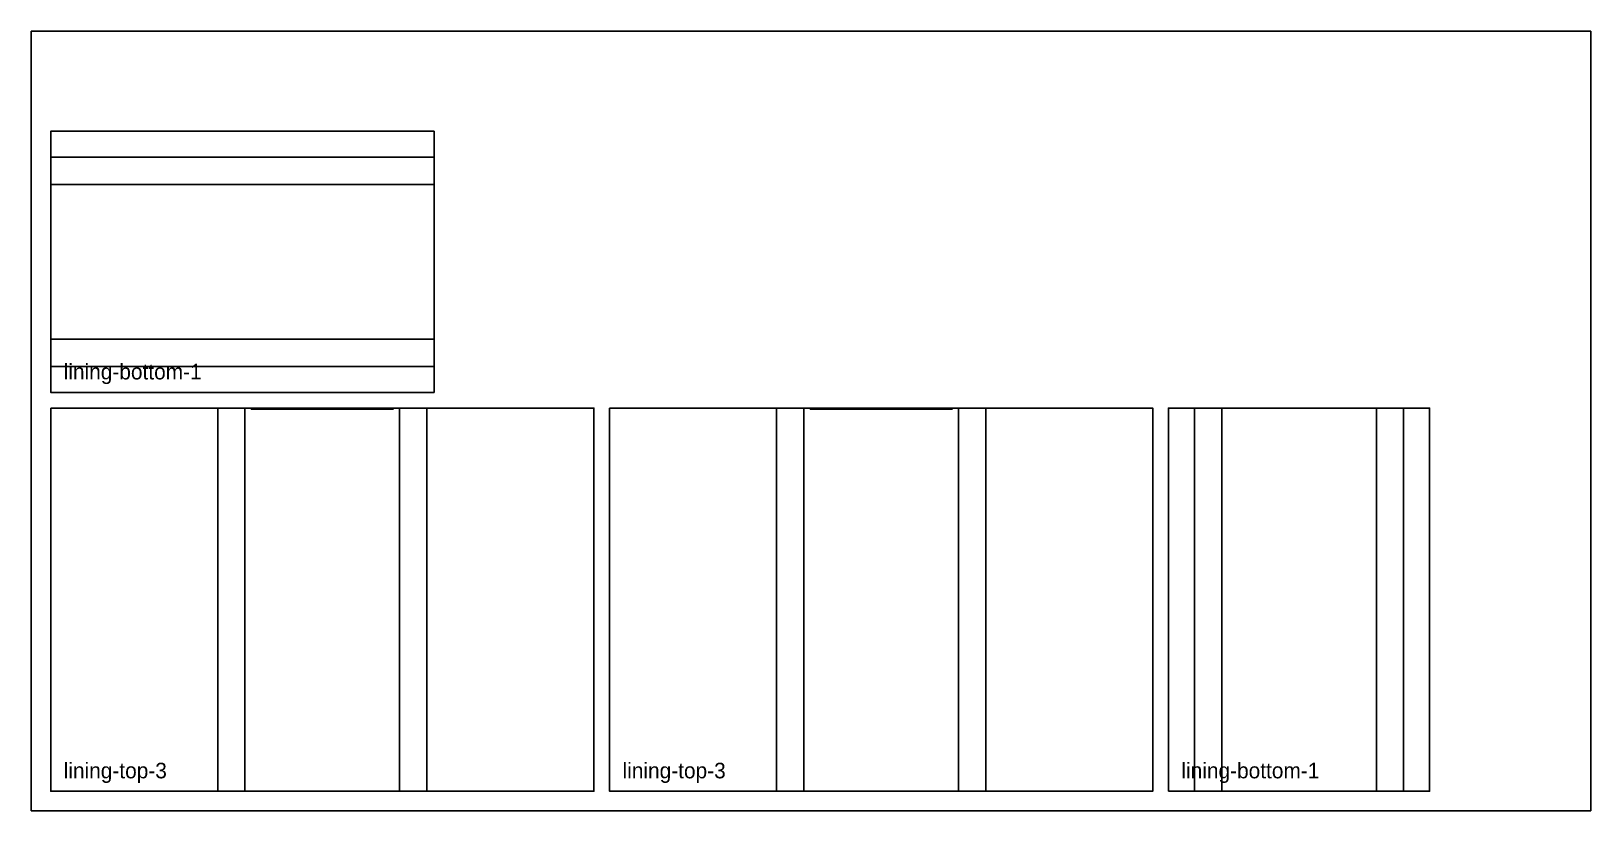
# Model space of a CAD drawing. Header units: millimetres. Extents: x 0 to 1200, y 0 to 600.
import ezdxf

# ---------------------------------------------------------------- set-up
doc = ezdxf.new("R2010")
doc.units = ezdxf.units.MM
for name, color, linetype in [('CUT_OUTSIDE', 1, 'Continuous'), ('POCKET_20MM', 3, 'Continuous'), ('POCKET_60MM', 3, 'Continuous')]:
    doc.layers.add(name, color=color, linetype=linetype)

msp = doc.modelspace()

# ---------------------------------------------------------------- linework, layer by layer
at = {"layer": 'CUT_OUTSIDE'}
for points in [[(310, 322), (310, 523), (15, 523), (15, 322), (310, 322)], [(15, 310), (15, 15), (433, 15), (433, 310), (15, 310)], [(445, 310), (445, 15), (863, 15), (863, 310), (445, 310)], [(875, 15), (1076, 15), (1076, 310), (875, 310), (875, 15)]]:
    msp.add_lwpolyline(points, close=True, dxfattribs=at)
at = {"layer": 'POCKET_20MM'}
for points in [[(169.5, 310), (169.5, 309), (278.5, 309), (278.5, 310), (169.5, 310)], [(599.5, 310), (599.5, 309), (708.5, 309), (708.5, 310), (599.5, 310)]]:
    msp.add_lwpolyline(points, close=True, dxfattribs=at)
at = {"layer": 'POCKET_60MM'}
for points in [[(15, 482), (310, 482), (310, 503), (15, 503), (15, 482)], [(15, 342), (310, 342), (310, 363), (15, 363), (15, 342)], [(143.5, 310), (143.5, 15), (164.5, 15), (164.5, 310), (143.5, 310)], [(283.5, 310), (283.5, 15), (304.5, 15), (304.5, 310), (283.5, 310)], [(573.5, 310), (573.5, 15), (594.5, 15), (594.5, 310), (573.5, 310)], [(713.5, 310), (713.5, 15), (734.5, 15), (734.5, 310), (713.5, 310)], [(895, 310), (895, 15), (916, 15), (916, 310), (895, 310)], [(1035, 310), (1035, 15), (1056, 15), (1056, 310), (1035, 310)]]:
    msp.add_lwpolyline(points, close=True, dxfattribs=at)
at = {"layer": 'SHEET_EDGE'}
msp.add_lwpolyline([(0, 0), (1200, 0), (1200, 600), (0, 600)], close=True, dxfattribs=at)

# ---------------------------------------------------------------- texts
at = {"layer": 'NOTES'}
for s, p in [('lining-bottom-1', (25, 332)), ('lining-top-3', (25, 25)), ('lining-top-3', (455, 25)), ('lining-bottom-1', (885, 25))]:
    msp.add_text(s, height=12, dxfattribs=at).set_placement(p)

doc.saveas('drawing.dxf')
